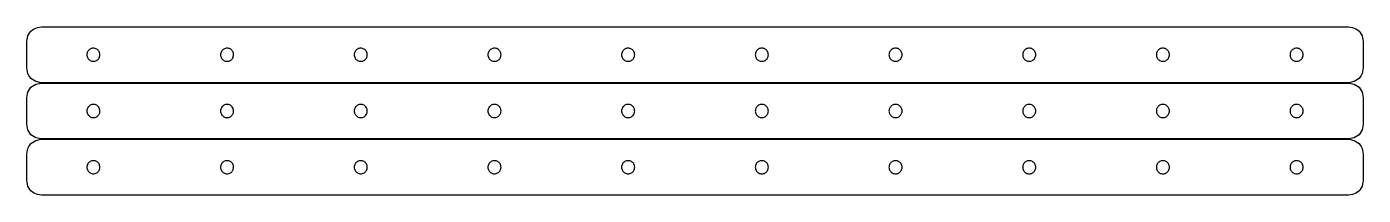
# Model space of a CAD drawing. Extents: x 10 to 510, y 10 to 73.
import ezdxf

# ---------------------------------------------------------------- set-up
doc = ezdxf.new("R2010")
doc.units = 0
doc.layers.add('Layer_1', color=7, linetype='CONTINUOUS')

msp = doc.modelspace()

# ---------------------------------------------------------------- linework, layer by layer
at = {"layer": 'Layer_1', "color": 7}
for p, q in [((15.571845, 72.928149), (504.428167, 72.928149)), ((15.571845, 72.928149), (15.571845, 72.928149)), ((10.071844, 57.571837), (10.071844, 67.428149)), ((509.928142, 67.428149), (509.928142, 57.571837)), ((37.450813, 62.499982), (37.450813, 62.499982)), ((87.450811, 62.499982), (87.450811, 62.499982)), ((137.450816, 62.499982), (137.450816, 62.499982)), ((187.450823, 62.499982), (187.450823, 62.499982)), ((237.450819, 62.499982), (237.450819, 62.499982)), ((287.450812, 62.499982), (287.450812, 62.499982)), ((337.450797, 62.499982), (337.450797, 62.499982)), ((387.45081, 62.499982), (387.45081, 62.499982)), ((437.450823, 62.499982), (437.450823, 62.499982)), ((487.450807, 62.499982), (487.450807, 62.499982)), ((504.428167, 52.071837), (15.571845, 52.071837)), ((15.571845, 51.928154), (504.428167, 51.928154)), ((15.571845, 51.928154), (15.571845, 51.928154)), ((10.071844, 36.571845), (10.071844, 46.428154)), ((509.928142, 46.428154), (509.928142, 36.571845)), ((37.450818, 41.49999), (37.450818, 41.49999)), ((87.450811, 41.49999), (87.450811, 41.49999)), ((137.450816, 41.49999), (137.450816, 41.49999)), ((187.45084, 41.49999), (187.45084, 41.49999)), ((237.450836, 41.49999), (237.450836, 41.49999)), ((287.45084, 41.49999), (287.45084, 41.49999)), ((337.450825, 41.49999), (337.450825, 41.49999)), ((387.45081, 41.49999), (387.45081, 41.49999)), ((437.450823, 41.49999), (437.450823, 41.49999)), ((487.450807, 41.49999), (487.450807, 41.49999)), ((504.428167, 31.071845), (15.571845, 31.071845)), ((15.571845, 30.928163), (504.428167, 30.928163)), ((15.571845, 30.928163), (15.571845, 30.928163)), ((10.071844, 15.57185), (10.071844, 25.428162)), ((509.928142, 25.428162), (509.928142, 15.57185)), ((37.450813, 20.499995), (37.450813, 20.499995)), ((87.450811, 20.499995), (87.450811, 20.499995)), ((137.450816, 20.499995), (137.450816, 20.499995)), ((187.450823, 20.499995), (187.450823, 20.499995)), ((237.450819, 20.499995), (237.450819, 20.499995)), ((287.450812, 20.499995), (287.450812, 20.499995)), ((337.450825, 20.499995), (337.450825, 20.499995)), ((387.45081, 20.499995), (387.45081, 20.499995)), ((437.450823, 20.499995), (437.450823, 20.499995)), ((487.450807, 20.499995), (487.450807, 20.499995)), ((504.428167, 10.071864), (15.571845, 10.071864))]:
    msp.add_line(p, q, dxfattribs=at)
for points, knots in [([(10.071844, 67.428149), (10.221934, 68.393412), (10.517332, 70.293176), (12.706817, 72.482662), (14.606581, 72.778059), (15.571845, 72.928149)], [0, 0, 0, 0, 2.879226, 5.666694, 8.545921, 8.545921, 8.545921, 8.545921]), ([(504.428167, 72.928149), (505.393426, 72.778059), (507.293184, 72.48266), (509.482658, 70.293173), (509.778053, 68.393412), (509.928142, 67.428149)], [0, 0, 0, 0, 2.879214, 5.666676, 8.545901, 8.545901, 8.545901, 8.545901]), ([(37.450813, 62.499982), (37.383452, 62.067942), (37.250728, 61.216677), (36.275027, 60.279535), (35.002224, 59.932182), (33.716211, 60.279813), (32.779352, 61.215583), (32.491675, 62.287594), (32.605757, 63.141324), (32.853141, 63.739476), (33.247011, 64.252957), (33.76056, 64.646844), (34.358459, 64.894228), (35.213456, 65.008288), (36.275922, 64.720791), (37.2505, 63.783195), (37.383375, 62.93199), (37.450813, 62.499982)], [0, 0, 0, 0, 1.281429, 2.524852, 3.806281, 5.087711, 6.331135, 7.612565, 8.254127, 8.89038, 9.531941, 10.173503, 10.809756, 11.451318, 12.732748, 13.976171, 15.257602, 15.257602, 15.257602, 15.257602]), ([(87.450811, 62.499982), (87.383451, 62.067944), (87.250728, 61.216682), (86.275017, 60.279513), (85.002247, 59.932263), (83.71611, 60.279516), (82.779709, 61.216676), (82.432154, 62.500007), (82.779837, 63.783188), (83.715603, 64.720793), (84.787587, 65.008286), (85.641378, 64.894229), (86.239343, 64.646839), (86.75353, 64.252978), (87.144787, 63.7394), (87.401932, 63.141606), (87.434473, 62.714448), (87.450811, 62.499982)], [0, 0, 0, 0, 1.28143, 2.524854, 3.806284, 5.087713, 6.331136, 7.612565, 8.893995, 10.137419, 11.418849, 12.060411, 12.696663, 13.338225, 13.979787, 14.61604, 15.257602, 15.257602, 15.257602, 15.257602]), ([(137.450816, 62.499982), (137.383455, 62.067942), (137.250731, 61.216677), (136.27503, 60.279535), (135.002227, 59.932182), (133.716214, 60.279813), (132.779355, 61.215583), (132.491678, 62.287594), (132.60576, 63.141324), (132.853144, 63.739476), (133.247014, 64.252957), (133.760563, 64.646844), (134.358462, 64.894228), (135.21346, 65.008288), (136.275925, 64.720791), (137.250504, 63.783195), (137.383378, 62.93199), (137.450816, 62.499982)], [0, 0, 0, 0, 1.281429, 2.524852, 3.806281, 5.087711, 6.331135, 7.612565, 8.254127, 8.89038, 9.531941, 10.173503, 10.809756, 11.451318, 12.732748, 13.976171, 15.257602, 15.257602, 15.257602, 15.257602]), ([(187.450823, 62.499982), (187.383463, 62.067944), (187.25074, 61.216682), (186.275029, 60.279513), (185.002259, 59.932263), (183.716122, 60.279516), (182.779721, 61.216676), (182.432166, 62.500007), (182.779849, 63.783188), (183.715614, 64.720793), (184.787598, 65.008286), (185.641389, 64.894229), (186.239355, 64.646839), (186.753541, 64.252978), (187.144799, 63.7394), (187.401944, 63.141606), (187.434485, 62.714448), (187.450823, 62.499982)], [0, 0, 0, 0, 1.28143, 2.524854, 3.806284, 5.087713, 6.331136, 7.612565, 8.893995, 10.137419, 11.418849, 12.060411, 12.696663, 13.338225, 13.979787, 14.61604, 15.257602, 15.257602, 15.257602, 15.257602]), ([(237.450819, 62.499982), (237.383458, 62.067942), (237.250734, 61.216677), (236.275033, 60.279535), (235.00223, 59.932182), (233.716217, 60.279813), (232.779358, 61.215583), (232.491681, 62.287594), (232.605764, 63.141324), (232.853147, 63.739476), (233.247017, 64.252957), (233.760566, 64.646844), (234.358465, 64.894228), (235.213463, 65.008288), (236.275928, 64.720791), (237.250507, 63.783195), (237.383382, 62.93199), (237.450819, 62.499982)], [0, 0, 0, 0, 1.281429, 2.524852, 3.806281, 5.087711, 6.331135, 7.612565, 8.254127, 8.89038, 9.531941, 10.173503, 10.809756, 11.451318, 12.732748, 13.976171, 15.257602, 15.257602, 15.257602, 15.257602]), ([(287.450812, 62.499982), (287.434474, 62.285515), (287.401934, 61.858356), (287.144781, 61.260567), (286.753549, 60.746974), (286.239265, 60.353173), (285.641659, 60.105561), (284.999984, 60.020857), (284.358372, 60.105561), (283.760578, 60.353173), (283.246985, 60.746974), (282.853183, 61.260567), (282.60557, 61.858356), (282.520863, 62.499982), (282.605569, 63.141607), (282.853182, 63.739397), (283.246984, 64.252992), (283.760577, 64.646793), (284.358371, 64.894405), (284.999984, 64.979109), (285.641659, 64.894405), (286.239266, 64.646793), (286.75355, 64.252992), (287.144782, 63.739397), (287.401934, 63.141607), (287.434475, 62.714448), (287.450812, 62.499982)], [0, 0, 0, 0, 0.641562, 1.277815, 1.919376, 2.560938, 3.197191, 3.838753, 4.480315, 5.116568, 5.758129, 6.399691, 7.035944, 7.677506, 8.319068, 8.955321, 9.596884, 10.238446, 10.874699, 11.516262, 12.157824, 12.794077, 13.43564, 14.077202, 14.713455, 15.355017, 15.355017, 15.355017, 15.355017]), ([(337.450797, 62.499982), (337.434459, 62.285515), (337.401918, 61.858356), (337.144766, 61.260567), (336.753533, 60.746974), (336.23925, 60.353173), (335.641643, 60.105561), (334.999969, 60.020857), (334.358357, 60.105561), (333.760563, 60.353173), (333.24697, 60.746974), (332.853167, 61.260567), (332.605554, 61.858356), (332.520848, 62.499982), (332.605554, 63.141607), (332.853166, 63.739397), (333.246969, 64.252992), (333.760562, 64.646793), (334.358356, 64.894405), (334.999969, 64.979109), (335.641644, 64.894405), (336.239251, 64.646793), (336.753535, 64.252992), (337.144767, 63.739397), (337.401919, 63.141607), (337.434459, 62.714448), (337.450797, 62.499982)], [0, 0, 0, 0, 0.641562, 1.277815, 1.919376, 2.560938, 3.197191, 3.838753, 4.480315, 5.116568, 5.758129, 6.399691, 7.035944, 7.677506, 8.319068, 8.955321, 9.596884, 10.238446, 10.874699, 11.516262, 12.157824, 12.794077, 13.43564, 14.077202, 14.713455, 15.355017, 15.355017, 15.355017, 15.355017]), ([(387.45081, 62.499982), (387.434472, 62.285515), (387.401931, 61.858356), (387.144778, 61.260567), (386.753546, 60.746974), (386.239263, 60.353173), (385.641656, 60.105561), (384.999982, 60.020857), (384.358369, 60.105561), (383.760576, 60.353173), (383.246983, 60.746974), (382.85318, 61.260567), (382.605567, 61.858356), (382.520861, 62.499982), (382.605567, 63.141607), (382.853179, 63.739397), (383.246981, 64.252992), (383.760575, 64.646793), (384.358369, 64.894405), (384.999982, 64.979109), (385.641657, 64.894405), (386.239264, 64.646793), (386.753547, 64.252992), (387.144779, 63.739397), (387.401932, 63.141607), (387.434472, 62.714448), (387.45081, 62.499982)], [0, 0, 0, 0, 0.641562, 1.277815, 1.919376, 2.560938, 3.197191, 3.838753, 4.480315, 5.116568, 5.758129, 6.399691, 7.035944, 7.677506, 8.319068, 8.955321, 9.596884, 10.238446, 10.874699, 11.516262, 12.157824, 12.794077, 13.43564, 14.077202, 14.713455, 15.355017, 15.355017, 15.355017, 15.355017]), ([(437.450823, 62.499982), (437.434485, 62.285515), (437.401944, 61.858356), (437.144791, 61.260567), (436.753559, 60.746974), (436.239276, 60.353173), (435.641669, 60.105561), (434.999994, 60.020857), (434.358382, 60.105561), (433.760589, 60.353173), (433.246995, 60.746974), (432.853193, 61.260567), (432.60558, 61.858356), (432.520874, 62.499982), (432.60558, 63.141607), (432.853192, 63.739397), (433.246994, 64.252992), (433.760588, 64.646793), (434.358382, 64.894405), (434.999994, 64.979109), (435.64167, 64.894405), (436.239277, 64.646793), (436.75356, 64.252992), (437.144792, 63.739397), (437.401945, 63.141607), (437.434485, 62.714448), (437.450823, 62.499982)], [0, 0, 0, 0, 0.641562, 1.277815, 1.919376, 2.560938, 3.197191, 3.838753, 4.480315, 5.116568, 5.758129, 6.399691, 7.035944, 7.677506, 8.319068, 8.955321, 9.596884, 10.238446, 10.874699, 11.516262, 12.157824, 12.794077, 13.43564, 14.077202, 14.713455, 15.355017, 15.355017, 15.355017, 15.355017]), ([(487.450807, 62.499982), (487.434469, 62.285515), (487.401929, 61.858356), (487.144776, 61.260567), (486.753544, 60.746974), (486.23926, 60.353173), (485.641654, 60.105561), (484.999979, 60.020857), (484.358367, 60.105561), (483.760573, 60.353173), (483.24698, 60.746974), (482.853178, 61.260567), (482.605565, 61.858356), (482.520858, 62.499982), (482.605564, 63.141607), (482.853177, 63.739397), (483.246979, 64.252992), (483.760573, 64.646793), (484.358366, 64.894405), (484.999979, 64.979109), (485.641654, 64.894405), (486.239261, 64.646793), (486.753545, 64.252992), (487.144777, 63.739397), (487.40193, 63.141607), (487.43447, 62.714448), (487.450807, 62.499982)], [0, 0, 0, 0, 0.641562, 1.277815, 1.919376, 2.560938, 3.197191, 3.838753, 4.480315, 5.116568, 5.758129, 6.399691, 7.035944, 7.677506, 8.319068, 8.955321, 9.596884, 10.238446, 10.874699, 11.516262, 12.157824, 12.794077, 13.43564, 14.077202, 14.713455, 15.355017, 15.355017, 15.355017, 15.355017]), ([(15.571845, 52.071837), (14.606581, 52.221927), (12.706817, 52.517323), (10.517331, 54.706809), (10.221934, 56.606573), (10.071844, 57.571837)], [0, 0, 0, 0, 2.879227, 5.666694, 8.545922, 8.545922, 8.545922, 8.545922]), ([(509.928142, 57.571837), (509.778053, 56.606574), (509.482658, 54.706812), (507.293184, 52.517325), (505.393426, 52.221927), (504.428167, 52.071837)], [0, 0, 0, 0, 2.879227, 5.666688, 8.545901, 8.545901, 8.545901, 8.545901]), ([(10.071844, 46.428154), (10.221934, 47.393418), (10.517331, 49.293182), (12.706817, 51.482668), (14.606581, 51.778064), (15.571845, 51.928154)], [0, 0, 0, 0, 2.879227, 5.666695, 8.545922, 8.545922, 8.545922, 8.545922]), ([(504.428167, 51.928154), (505.393426, 51.778064), (507.293184, 51.482666), (509.482658, 49.293179), (509.778053, 47.393417), (509.928142, 46.428154)], [0, 0, 0, 0, 2.879214, 5.666675, 8.545901, 8.545901, 8.545901, 8.545901]), ([(37.450818, 41.49999), (37.43448, 41.285523), (37.401939, 40.858365), (37.144794, 40.260571), (36.753536, 39.746994), (36.23935, 39.353132), (35.641384, 39.105742), (34.787593, 38.991685), (33.715609, 39.279178), (32.779844, 40.216783), (32.432161, 41.499964), (32.779716, 42.783295), (33.716117, 43.720456), (35.002254, 44.067708), (36.275024, 43.720458), (37.250735, 42.783289), (37.383458, 41.932028), (37.450818, 41.49999)], [0, 0, 0, 0, 0.641562, 1.277815, 1.919376, 2.560938, 3.197191, 3.838753, 5.120183, 6.363607, 7.645037, 8.926466, 10.169889, 11.451318, 12.732748, 13.976171, 15.257602, 15.257602, 15.257602, 15.257602]), ([(87.450811, 41.49999), (87.434473, 41.285523), (87.401932, 40.858365), (87.144787, 40.260571), (86.75353, 39.746994), (86.239343, 39.353132), (85.641378, 39.105742), (84.787587, 38.991685), (83.715603, 39.279178), (82.779837, 40.216783), (82.432154, 41.499964), (82.779709, 42.783295), (83.71611, 43.720456), (85.002247, 44.067708), (86.275017, 43.720458), (87.250728, 42.783289), (87.383451, 41.932028), (87.450811, 41.49999)], [0, 0, 0, 0, 0.641562, 1.277815, 1.919376, 2.560938, 3.197191, 3.838753, 5.120183, 6.363607, 7.645037, 8.926466, 10.169889, 11.451318, 12.732748, 13.976171, 15.257602, 15.257602, 15.257602, 15.257602]), ([(137.450816, 41.49999), (137.383378, 41.067981), (137.250504, 40.216777), (136.275925, 39.27918), (135.21346, 38.991684), (134.358462, 39.105744), (133.760563, 39.353127), (133.247014, 39.747014), (132.853144, 40.260495), (132.60576, 40.858648), (132.491678, 41.712378), (132.779355, 42.784388), (133.716214, 43.720158), (135.002227, 44.067789), (136.27503, 43.720436), (137.250731, 42.783294), (137.383455, 41.932029), (137.450816, 41.49999)], [0, 0, 0, 0, 1.28143, 2.524854, 3.806284, 4.447846, 5.084098, 5.72566, 6.367222, 7.003475, 7.645037, 8.926467, 10.16989, 11.451321, 12.73275, 13.976172, 15.257602, 15.257602, 15.257602, 15.257602]), ([(187.45084, 41.49999), (187.434502, 41.285523), (187.401961, 40.858365), (187.144816, 40.260571), (186.753558, 39.746994), (186.239372, 39.353132), (185.641406, 39.105742), (184.787615, 38.991685), (183.715631, 39.279178), (182.779866, 40.216783), (182.432183, 41.499964), (182.779738, 42.783295), (183.716139, 43.720456), (185.002275, 44.067708), (186.275046, 43.720458), (187.250757, 42.783289), (187.38348, 41.932028), (187.45084, 41.49999)], [0, 0, 0, 0, 0.641562, 1.277815, 1.919376, 2.560938, 3.197191, 3.838753, 5.120183, 6.363607, 7.645037, 8.926466, 10.169889, 11.451318, 12.732748, 13.976171, 15.257602, 15.257602, 15.257602, 15.257602]), ([(237.450836, 41.49999), (237.383399, 41.067981), (237.250524, 40.216777), (236.275945, 39.27918), (235.21348, 38.991684), (234.358482, 39.105744), (233.760583, 39.353127), (233.247034, 39.747014), (232.853164, 40.260495), (232.605781, 40.858648), (232.491698, 41.712378), (232.779375, 42.784388), (233.716234, 43.720158), (235.002247, 44.067789), (236.27505, 43.720436), (237.250751, 42.783294), (237.383475, 41.932029), (237.450836, 41.49999)], [0, 0, 0, 0, 1.28143, 2.524854, 3.806284, 4.447846, 5.084098, 5.72566, 6.367222, 7.003475, 7.645037, 8.926467, 10.16989, 11.451321, 12.73275, 13.976172, 15.257602, 15.257602, 15.257602, 15.257602]), ([(287.45084, 41.49999), (287.434503, 41.285523), (287.401963, 40.858364), (287.14481, 40.260574), (286.753578, 39.74698), (286.239294, 39.353179), (285.641687, 39.105566), (285.000012, 39.020862), (284.3584, 39.105566), (283.760606, 39.353179), (283.247012, 39.74698), (282.85321, 40.260574), (282.605597, 40.858364), (282.520891, 41.49999), (282.605598, 42.141615), (282.853211, 42.739404), (283.247013, 43.252998), (283.760607, 43.646799), (284.3584, 43.89441), (285.000012, 43.979115), (285.641687, 43.89441), (286.239293, 43.646799), (286.753577, 43.252998), (287.144809, 42.739404), (287.401962, 42.141615), (287.434503, 41.714456), (287.45084, 41.49999)], [0, 0, 0, 0, 0.641562, 1.277816, 1.919378, 2.56094, 3.197193, 3.838756, 4.480318, 5.116571, 5.758134, 6.399696, 7.035949, 7.677512, 8.319073, 8.955326, 9.596888, 10.23845, 10.874703, 11.516264, 12.157826, 12.794079, 13.435641, 14.077203, 14.713456, 15.355017, 15.355017, 15.355017, 15.355017]), ([(337.450825, 41.49999), (337.434487, 41.285523), (337.401947, 40.858364), (337.144795, 40.260574), (336.753563, 39.74698), (336.239279, 39.353179), (335.641672, 39.105566), (334.999997, 39.020862), (334.358384, 39.105566), (333.76059, 39.353179), (333.246997, 39.74698), (332.853195, 40.260574), (332.605582, 40.858364), (332.520876, 41.49999), (332.605583, 42.141615), (332.853196, 42.739404), (333.246998, 43.252998), (333.760591, 43.646799), (334.358385, 43.89441), (334.999997, 43.979115), (335.641672, 43.89441), (336.239278, 43.646799), (336.753562, 43.252998), (337.144794, 42.739404), (337.401947, 42.141615), (337.434487, 41.714456), (337.450825, 41.49999)], [0, 0, 0, 0, 0.641562, 1.277816, 1.919378, 2.56094, 3.197193, 3.838756, 4.480318, 5.116571, 5.758134, 6.399696, 7.035949, 7.677512, 8.319073, 8.955326, 9.596888, 10.23845, 10.874703, 11.516264, 12.157826, 12.794079, 13.435641, 14.077203, 14.713456, 15.355017, 15.355017, 15.355017, 15.355017]), ([(387.45081, 41.49999), (387.434472, 41.285523), (387.401932, 40.858364), (387.144779, 40.260574), (386.753547, 39.74698), (386.239264, 39.353179), (385.641657, 39.105566), (384.999982, 39.020862), (384.358369, 39.105566), (383.760575, 39.353179), (383.246981, 39.74698), (382.853179, 40.260574), (382.605567, 40.858364), (382.520861, 41.49999), (382.605567, 42.141615), (382.85318, 42.739404), (383.246983, 43.252998), (383.760576, 43.646799), (384.358369, 43.89441), (384.999982, 43.979115), (385.641656, 43.89441), (386.239263, 43.646799), (386.753546, 43.252998), (387.144778, 42.739404), (387.401931, 42.141615), (387.434472, 41.714456), (387.45081, 41.49999)], [0, 0, 0, 0, 0.641562, 1.277816, 1.919378, 2.56094, 3.197193, 3.838756, 4.480318, 5.116571, 5.758134, 6.399696, 7.035949, 7.677512, 8.319073, 8.955326, 9.596888, 10.23845, 10.874703, 11.516264, 12.157826, 12.794079, 13.435641, 14.077203, 14.713456, 15.355017, 15.355017, 15.355017, 15.355017]), ([(437.450823, 41.49999), (437.434485, 41.285523), (437.401945, 40.858364), (437.144792, 40.260574), (436.75356, 39.74698), (436.239277, 39.353179), (435.64167, 39.105566), (434.999994, 39.020862), (434.358382, 39.105566), (433.760588, 39.353179), (433.246994, 39.74698), (432.853192, 40.260574), (432.60558, 40.858364), (432.520874, 41.49999), (432.60558, 42.141615), (432.853193, 42.739404), (433.246995, 43.252998), (433.760589, 43.646799), (434.358382, 43.89441), (434.999994, 43.979115), (435.641669, 43.89441), (436.239276, 43.646799), (436.753559, 43.252998), (437.144791, 42.739404), (437.401944, 42.141615), (437.434485, 41.714456), (437.450823, 41.49999)], [0, 0, 0, 0, 0.641562, 1.277816, 1.919378, 2.56094, 3.197193, 3.838756, 4.480318, 5.116571, 5.758134, 6.399696, 7.035949, 7.677512, 8.319073, 8.955326, 9.596888, 10.23845, 10.874703, 11.516264, 12.157826, 12.794079, 13.435641, 14.077203, 14.713456, 15.355017, 15.355017, 15.355017, 15.355017]), ([(487.450807, 41.49999), (487.43447, 41.285523), (487.40193, 40.858364), (487.144777, 40.260574), (486.753545, 39.74698), (486.239261, 39.353179), (485.641654, 39.105566), (484.999979, 39.020862), (484.358366, 39.105566), (483.760573, 39.353179), (483.246979, 39.74698), (482.853177, 40.260574), (482.605564, 40.858364), (482.520858, 41.49999), (482.605565, 42.141615), (482.853178, 42.739404), (483.24698, 43.252998), (483.760573, 43.646799), (484.358367, 43.89441), (484.999979, 43.979115), (485.641654, 43.89441), (486.23926, 43.646799), (486.753544, 43.252998), (487.144776, 42.739404), (487.401929, 42.141615), (487.434469, 41.714456), (487.450807, 41.49999)], [0, 0, 0, 0, 0.641562, 1.277816, 1.919378, 2.56094, 3.197193, 3.838756, 4.480318, 5.116571, 5.758134, 6.399696, 7.035949, 7.677512, 8.319073, 8.955326, 9.596888, 10.23845, 10.874703, 11.516264, 12.157826, 12.794079, 13.435641, 14.077203, 14.713456, 15.355017, 15.355017, 15.355017, 15.355017]), ([(15.571845, 31.071845), (14.606581, 31.221935), (12.706817, 31.517332), (10.517331, 33.706817), (10.221934, 35.606581), (10.071844, 36.571845)], [0, 0, 0, 0, 2.879227, 5.666694, 8.545922, 8.545922, 8.545922, 8.545922]), ([(509.928142, 36.571845), (509.778053, 35.606582), (509.482658, 33.70682), (507.293184, 31.517333), (505.393426, 31.221935), (504.428167, 31.071845)], [0, 0, 0, 0, 2.879227, 5.666688, 8.545901, 8.545901, 8.545901, 8.545901]), ([(10.071844, 25.428162), (10.221934, 26.393426), (10.517331, 28.29319), (12.706817, 30.482676), (14.606581, 30.778073), (15.571845, 30.928163)], [0, 0, 0, 0, 2.879227, 5.666695, 8.545922, 8.545922, 8.545922, 8.545922]), ([(504.428167, 30.928163), (505.393426, 30.778072), (507.293184, 30.482674), (509.482658, 28.293188), (509.778053, 26.393426), (509.928142, 25.428162)], [0, 0, 0, 0, 2.879214, 5.666675, 8.545901, 8.545901, 8.545901, 8.545901]), ([(37.450813, 20.499995), (37.383452, 20.067956), (37.250728, 19.216691), (36.275027, 18.279548), (35.002224, 17.932196), (33.716211, 18.279827), (32.779352, 19.215597), (32.491675, 20.287607), (32.605757, 21.141337), (32.853141, 21.73949), (33.247011, 22.252971), (33.76056, 22.646858), (34.358459, 22.894241), (35.213456, 23.008301), (36.275922, 22.720805), (37.2505, 21.783208), (37.383375, 20.932004), (37.450813, 20.499995)], [0, 0, 0, 0, 1.281429, 2.524852, 3.806281, 5.087711, 6.331135, 7.612565, 8.254127, 8.89038, 9.531941, 10.173503, 10.809756, 11.451318, 12.732748, 13.976171, 15.257602, 15.257602, 15.257602, 15.257602]), ([(87.450811, 20.499995), (87.383451, 20.067957), (87.250728, 19.216695), (86.275017, 18.279526), (85.002247, 17.932277), (83.71611, 18.279529), (82.779709, 19.21669), (82.432154, 20.500021), (82.779837, 21.783202), (83.715603, 22.720807), (84.787587, 23.0083), (85.641378, 22.894243), (86.239343, 22.646852), (86.75353, 22.252991), (87.144787, 21.739413), (87.401932, 21.14162), (87.434473, 20.714461), (87.450811, 20.499995)], [0, 0, 0, 0, 1.28143, 2.524854, 3.806284, 5.087713, 6.331136, 7.612565, 8.893995, 10.137419, 11.418849, 12.060411, 12.696663, 13.338225, 13.979787, 14.61604, 15.257602, 15.257602, 15.257602, 15.257602]), ([(137.450816, 20.499995), (137.383455, 20.067956), (137.250731, 19.216691), (136.27503, 18.279548), (135.002227, 17.932196), (133.716214, 18.279827), (132.779355, 19.215597), (132.491678, 20.287607), (132.60576, 21.141337), (132.853144, 21.73949), (133.247014, 22.252971), (133.760563, 22.646858), (134.358462, 22.894241), (135.21346, 23.008301), (136.275925, 22.720805), (137.250504, 21.783208), (137.383378, 20.932004), (137.450816, 20.499995)], [0, 0, 0, 0, 1.281429, 2.524852, 3.806281, 5.087711, 6.331135, 7.612565, 8.254127, 8.89038, 9.531941, 10.173503, 10.809756, 11.451318, 12.732748, 13.976171, 15.257602, 15.257602, 15.257602, 15.257602]), ([(187.450823, 20.499995), (187.383463, 20.067957), (187.25074, 19.216695), (186.275029, 18.279526), (185.002259, 17.932277), (183.716122, 18.279529), (182.779721, 19.21669), (182.432166, 20.500021), (182.779849, 21.783202), (183.715614, 22.720807), (184.787598, 23.0083), (185.641389, 22.894243), (186.239355, 22.646852), (186.753541, 22.252991), (187.144799, 21.739413), (187.401944, 21.14162), (187.434485, 20.714461), (187.450823, 20.499995)], [0, 0, 0, 0, 1.28143, 2.524854, 3.806284, 5.087713, 6.331136, 7.612565, 8.893995, 10.137419, 11.418849, 12.060411, 12.696663, 13.338225, 13.979787, 14.61604, 15.257602, 15.257602, 15.257602, 15.257602]), ([(237.450819, 20.499995), (237.383458, 20.067956), (237.250734, 19.216691), (236.275033, 18.279548), (235.00223, 17.932196), (233.716217, 18.279827), (232.779358, 19.215597), (232.491681, 20.287607), (232.605764, 21.141337), (232.853147, 21.73949), (233.247017, 22.252971), (233.760566, 22.646858), (234.358465, 22.894241), (235.213463, 23.008301), (236.275928, 22.720805), (237.250507, 21.783208), (237.383382, 20.932004), (237.450819, 20.499995)], [0, 0, 0, 0, 1.281429, 2.524852, 3.806281, 5.087711, 6.331135, 7.612565, 8.254127, 8.89038, 9.531941, 10.173503, 10.809756, 11.451318, 12.732748, 13.976171, 15.257602, 15.257602, 15.257602, 15.257602]), ([(287.450812, 20.499995), (287.434474, 20.285528), (287.401934, 19.85837), (287.144781, 19.26058), (286.753549, 18.746987), (286.239265, 18.353186), (285.641659, 18.105574), (284.999984, 18.02087), (284.358372, 18.105574), (283.760578, 18.353186), (283.246985, 18.746987), (282.853183, 19.26058), (282.60557, 19.85837), (282.520863, 20.499995), (282.605569, 21.141621), (282.853182, 21.739411), (283.246984, 22.253005), (283.760577, 22.646806), (284.358371, 22.894419), (284.999984, 22.979123), (285.641659, 22.894419), (286.239266, 22.646806), (286.75355, 22.253005), (287.144782, 21.739411), (287.401934, 21.141621), (287.434475, 20.714462), (287.450812, 20.499995)], [0, 0, 0, 0, 0.641562, 1.277815, 1.919376, 2.560938, 3.197191, 3.838753, 4.480315, 5.116568, 5.758129, 6.399691, 7.035944, 7.677506, 8.319068, 8.955321, 9.596884, 10.238446, 10.874699, 11.516262, 12.157824, 12.794077, 13.43564, 14.077202, 14.713455, 15.355017, 15.355017, 15.355017, 15.355017]), ([(337.450825, 20.499995), (337.434487, 20.285528), (337.401947, 19.85837), (337.144794, 19.26058), (336.753562, 18.746987), (336.239278, 18.353186), (335.641672, 18.105574), (334.999997, 18.02087), (334.358385, 18.105574), (333.760591, 18.353186), (333.246998, 18.746987), (332.853196, 19.26058), (332.605583, 19.85837), (332.520876, 20.499995), (332.605582, 21.141621), (332.853195, 21.739411), (333.246997, 22.253005), (333.76059, 22.646806), (334.358384, 22.894419), (334.999997, 22.979123), (335.641672, 22.894419), (336.239279, 22.646806), (336.753563, 22.253005), (337.144795, 21.739411), (337.401947, 21.141621), (337.434487, 20.714462), (337.450825, 20.499995)], [0, 0, 0, 0, 0.641562, 1.277815, 1.919376, 2.560938, 3.197191, 3.838753, 4.480315, 5.116568, 5.758129, 6.399691, 7.035944, 7.677506, 8.319068, 8.955321, 9.596884, 10.238446, 10.874699, 11.516262, 12.157824, 12.794077, 13.43564, 14.077202, 14.713455, 15.355017, 15.355017, 15.355017, 15.355017]), ([(387.45081, 20.499995), (387.434472, 20.285528), (387.401931, 19.85837), (387.144778, 19.26058), (386.753546, 18.746987), (386.239263, 18.353186), (385.641656, 18.105574), (384.999982, 18.02087), (384.358369, 18.105574), (383.760576, 18.353186), (383.246983, 18.746987), (382.85318, 19.26058), (382.605567, 19.85837), (382.520861, 20.499995), (382.605567, 21.141621), (382.853179, 21.739411), (383.246981, 22.253005), (383.760575, 22.646806), (384.358369, 22.894419), (384.999982, 22.979123), (385.641657, 22.894419), (386.239264, 22.646806), (386.753547, 22.253005), (387.144779, 21.739411), (387.401932, 21.141621), (387.434472, 20.714462), (387.45081, 20.499995)], [0, 0, 0, 0, 0.641562, 1.277815, 1.919376, 2.560938, 3.197191, 3.838753, 4.480315, 5.116568, 5.758129, 6.399691, 7.035944, 7.677506, 8.319068, 8.955321, 9.596884, 10.238446, 10.874699, 11.516262, 12.157824, 12.794077, 13.43564, 14.077202, 14.713455, 15.355017, 15.355017, 15.355017, 15.355017]), ([(437.450823, 20.499995), (437.434485, 20.285528), (437.401944, 19.85837), (437.144791, 19.26058), (436.753559, 18.746987), (436.239276, 18.353186), (435.641669, 18.105574), (434.999994, 18.02087), (434.358382, 18.105574), (433.760589, 18.353186), (433.246995, 18.746987), (432.853193, 19.26058), (432.60558, 19.85837), (432.520874, 20.499995), (432.60558, 21.141621), (432.853192, 21.739411), (433.246994, 22.253005), (433.760588, 22.646806), (434.358382, 22.894419), (434.999994, 22.979123), (435.64167, 22.894419), (436.239277, 22.646806), (436.75356, 22.253005), (437.144792, 21.739411), (437.401945, 21.141621), (437.434485, 20.714462), (437.450823, 20.499995)], [0, 0, 0, 0, 0.641562, 1.277815, 1.919376, 2.560938, 3.197191, 3.838753, 4.480315, 5.116568, 5.758129, 6.399691, 7.035944, 7.677506, 8.319068, 8.955321, 9.596884, 10.238446, 10.874699, 11.516262, 12.157824, 12.794077, 13.43564, 14.077202, 14.713455, 15.355017, 15.355017, 15.355017, 15.355017]), ([(487.450807, 20.499995), (487.434469, 20.285528), (487.401929, 19.85837), (487.144776, 19.26058), (486.753544, 18.746987), (486.23926, 18.353186), (485.641654, 18.105574), (484.999979, 18.02087), (484.358367, 18.105574), (483.760573, 18.353186), (483.24698, 18.746987), (482.853178, 19.26058), (482.605565, 19.85837), (482.520858, 20.499995), (482.605564, 21.141621), (482.853177, 21.739411), (483.246979, 22.253005), (483.760573, 22.646806), (484.358366, 22.894419), (484.999979, 22.979123), (485.641654, 22.894419), (486.239261, 22.646806), (486.753545, 22.253005), (487.144777, 21.739411), (487.40193, 21.141621), (487.43447, 20.714462), (487.450807, 20.499995)], [0, 0, 0, 0, 0.641562, 1.277815, 1.919376, 2.560938, 3.197191, 3.838753, 4.480315, 5.116568, 5.758129, 6.399691, 7.035944, 7.677506, 8.319068, 8.955321, 9.596884, 10.238446, 10.874699, 11.516262, 12.157824, 12.794077, 13.43564, 14.077202, 14.713455, 15.355017, 15.355017, 15.355017, 15.355017]), ([(15.571845, 10.071864), (14.606581, 10.221953), (12.706819, 10.517349), (10.517331, 12.706827), (10.221934, 14.606589), (10.071844, 15.57185)], [0, 0, 0, 0, 2.879226, 5.66669, 8.545911, 8.545911, 8.545911, 8.545911]), ([(509.928142, 15.57185), (509.778053, 14.606589), (509.482658, 12.70683), (507.293182, 10.51735), (505.393426, 10.221954), (504.428167, 10.071864)], [0, 0, 0, 0, 2.879221, 5.666678, 8.545891, 8.545891, 8.545891, 8.545891])]:
    msp.add_open_spline(points, degree=3, knots=knots, dxfattribs=at)

doc.saveas('drawing.dxf')
